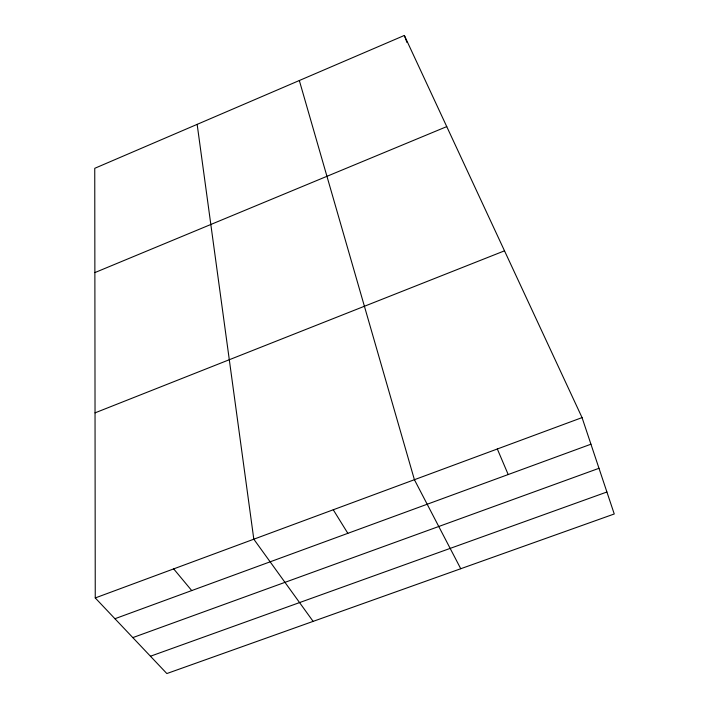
<?xml version="1.0" encoding="UTF-8"?>
<svg xmlns="http://www.w3.org/2000/svg" width="709" height="709" viewBox="0 0 709 709"><rect width="100%" height="100%" fill="white"/><g stroke="black" fill="none" stroke-linecap="round" stroke-linejoin="round"><path stroke-width="1.06" d="M404.36 35.45L94.749 168.308L95.254 597.944L166.845 673.55L614.251 513.981L582.054 417.601L404.36 35.45L406.957 42.496M94.873 272.593L446.75 126.61M95.033 412.86L504.507 250.826M95.254 597.944L582.054 417.601M114.929 618.727L590.943 444.206M132.813 637.613L598.99 468.303M150.45 656.233L606.913 492.002M173.687 568.893L191.722 590.57M313.13 621.376L253.813 539.203L197.155 124.359M333.257 509.771L347.844 533.328M460.744 568.724L414.411 479.709L299.331 80.516M497.328 448.992L508.193 474.543"/></g></svg>
